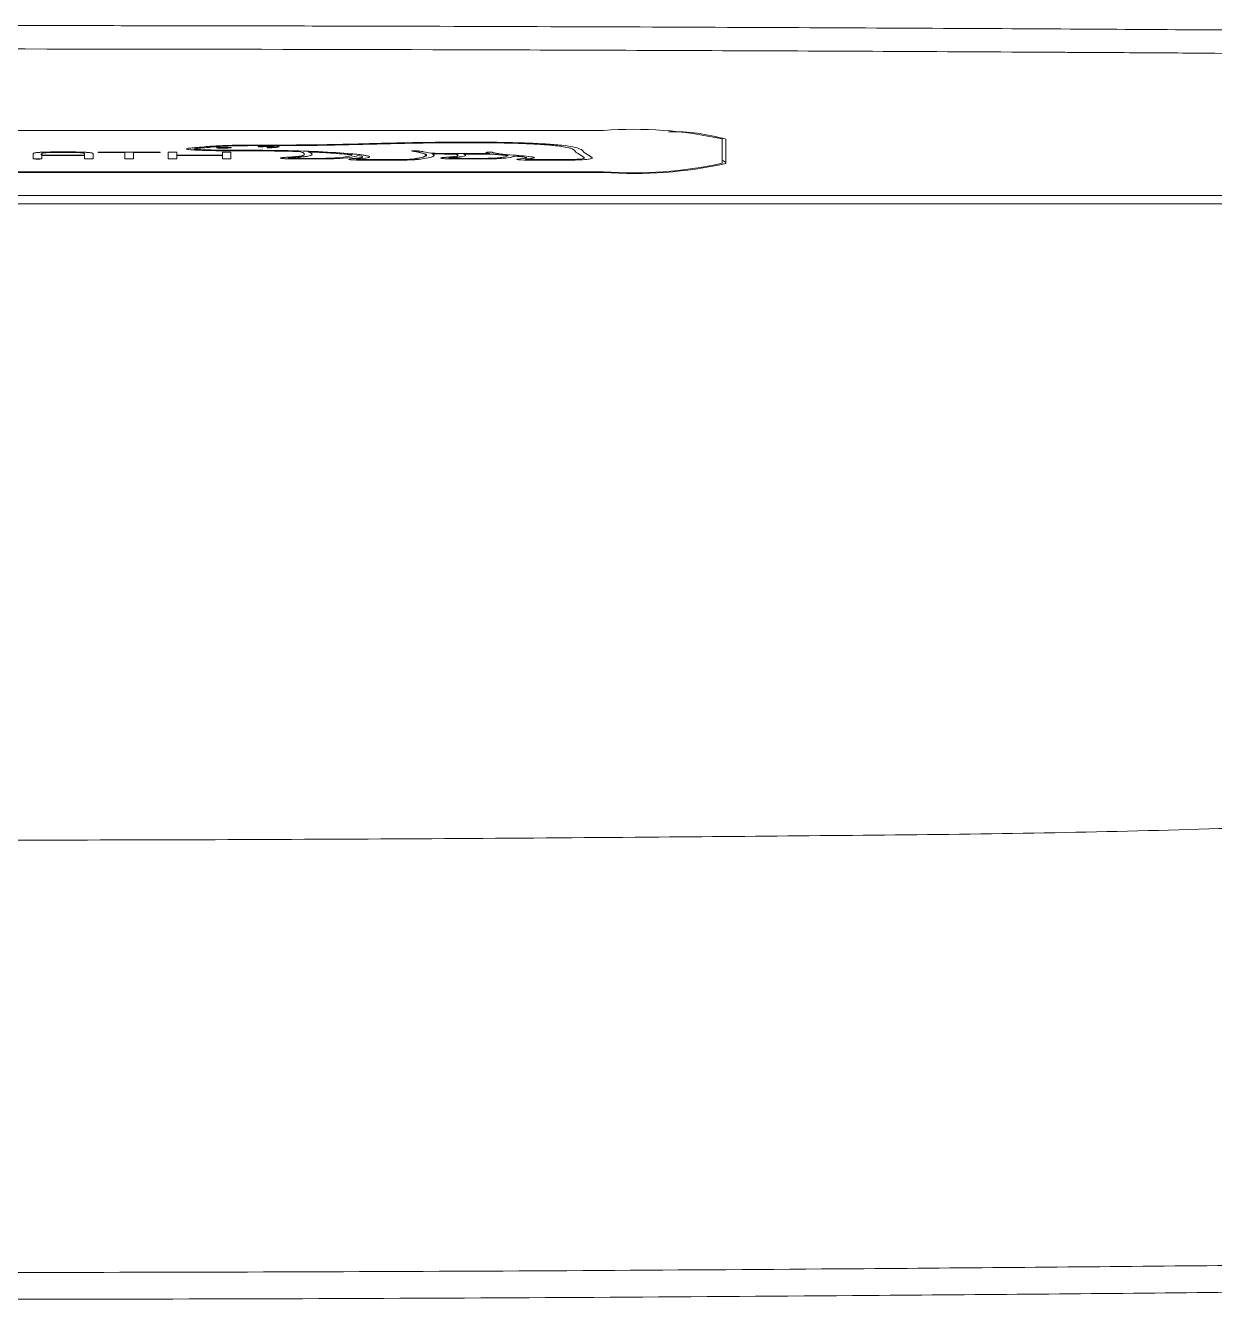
# Model space of a CAD drawing. Extents: x 2963 to 9049, y -570 to 1982.
# Drawn here: x 4509.5 to 4559.5, y 220.3 to 274 of the extents above; entities that cross this region are included whole.
import ezdxf

# ---------------------------------------------------------------- set-up
doc = ezdxf.new("R2010")
doc.units = 0
doc.header["$LTSCALE"] = 20
doc.header["$MEASUREMENT"] = 0
doc.layers.get('0').update_dxf_attribs({"linetype": 'CONTINUOUS'})

msp = doc.modelspace()

# ---------------------------------------------------------------- linework, layer by layer
at = {"color": 7, "linetype": 'Continuous', "lineweight": 15}
for p, q in [((4533.807, 269.536), (4482.582, 269.536)), ((4533.807, 269.536), (4482.582, 269.536)), ((4538.807, 268.153), (4538.807, 269.172)), ((4538.807, 268.153), (4538.807, 269.172)), ((4538.957, 268.14), (4538.957, 269.159)), ((4510.14, 268.496), (4511.941, 268.496)), ((4510.14, 268.496), (4511.941, 268.496)), ((4510.14, 268.472), (4510.14, 268.337)), ((4511.941, 268.472), (4510.14, 268.472)), ((4510.14, 268.472), (4510.14, 268.337)), ((4511.941, 268.472), (4510.14, 268.472)), ((4511.941, 268.337), (4511.941, 268.472)), ((4511.941, 268.337), (4511.941, 268.472)), ((4512.555, 268.624), (4515.09, 268.624)), ((4512.555, 268.624), (4515.09, 268.624)), ((4513.643, 268.603), (4512.555, 268.603)), ((4513.643, 268.603), (4512.555, 268.603)), ((4513.643, 268.337), (4513.643, 268.603)), ((4513.643, 268.337), (4513.643, 268.603)), ((4514.003, 268.603), (4514.003, 268.337)), ((4515.09, 268.603), (4514.003, 268.603)), ((4514.003, 268.603), (4514.003, 268.337)), ((4515.09, 268.603), (4514.003, 268.603)), ((4515.123, 268.622), (4515.123, 268.604)), ((4515.123, 268.622), (4515.123, 268.604)), ((4515.828, 268.496), (4517.747, 268.496)), ((4515.828, 268.496), (4517.747, 268.496)), ((4517.747, 268.472), (4515.828, 268.472)), ((4517.747, 268.472), (4515.828, 268.472)), ((4532.608, 268.659), (4532.546, 268.722)), ((4532.608, 268.659), (4532.546, 268.722)), ((4532.876, 268.725), (4532.941, 268.66)), ((4532.876, 268.725), (4532.941, 268.66)), ((4515.789, 268.334), (4515.507, 268.334)), ((4515.789, 268.334), (4515.507, 268.334)), ((4518.069, 268.334), (4517.786, 268.334)), ((4518.069, 268.334), (4517.786, 268.334)), ((4468.807, 267.79), (4533.807, 267.79)), ((4468.807, 267.79), (4533.807, 267.79)), ((4468.807, 267.766), (4533.807, 267.766)), ((4533.807, 267.766), (4533.807, 267.79)), ((4533.807, 267.766), (4533.807, 267.79)), ((4397.111, 266.785), (4605.503, 266.785)), ((4605.744, 266.439), (4396.871, 266.439))]:
    msp.add_line(p, q, dxfattribs=at)
at = {"color": 7, "linetype": 'Continuous', "lineweight": 15, "flags": 128}
for points in [[(4515.507, 268.334), (4515.492, 268.335), (4515.48, 268.335), (4515.47, 268.336), (4515.468, 268.337), (4515.468, 268.337), (4515.468, 268.337), (4515.468, 268.337), (4515.468, 268.337), (4515.468, 268.337), (4515.468, 268.337), (4515.468, 268.337), (4515.468, 268.337), (4515.468, 268.337), (4515.468, 268.496), (4515.468, 268.566), (4515.468, 268.597), (4515.468, 268.61), (4515.468, 268.616), (4515.468, 268.621), (4515.471, 268.622), (4515.48, 268.623), (4515.494, 268.624), (4515.501, 268.624), (4515.504, 268.624), (4515.505, 268.624), (4515.506, 268.624), (4515.506, 268.624), (4515.507, 268.624), (4515.507, 268.624), (4515.507, 268.624), (4515.507, 268.624), (4515.507, 268.624), (4515.665, 268.624), (4515.735, 268.624), (4515.789, 268.624), (4515.804, 268.624), (4515.816, 268.623), (4515.826, 268.622), (4515.828, 268.622), (4515.828, 268.621), (4515.828, 268.621), (4515.828, 268.621), (4515.828, 268.621), (4515.828, 268.621), (4515.828, 268.621), (4515.828, 268.621), (4515.828, 268.621), (4515.828, 268.621), (4515.828, 268.496)], [(4515.507, 268.334), (4515.492, 268.335), (4515.48, 268.335), (4515.47, 268.336), (4515.468, 268.337), (4515.468, 268.337), (4515.468, 268.337), (4515.468, 268.337), (4515.468, 268.337), (4515.468, 268.337), (4515.468, 268.337), (4515.468, 268.337), (4515.468, 268.337), (4515.468, 268.337), (4515.468, 268.496), (4515.468, 268.566), (4515.468, 268.597), (4515.468, 268.61), (4515.468, 268.616), (4515.468, 268.621), (4515.471, 268.622), (4515.48, 268.623), (4515.494, 268.624), (4515.501, 268.624), (4515.504, 268.624), (4515.505, 268.624), (4515.506, 268.624), (4515.506, 268.624), (4515.507, 268.624), (4515.507, 268.624), (4515.507, 268.624), (4515.507, 268.624), (4515.507, 268.624), (4515.665, 268.624), (4515.735, 268.624), (4515.789, 268.624), (4515.804, 268.624), (4515.816, 268.623), (4515.826, 268.622), (4515.828, 268.622), (4515.828, 268.621), (4515.828, 268.621), (4515.828, 268.621), (4515.828, 268.621), (4515.828, 268.621), (4515.828, 268.621), (4515.828, 268.621), (4515.828, 268.621), (4515.828, 268.621), (4515.828, 268.496)], [(4517.747, 268.496), (4517.747, 268.566), (4517.747, 268.597), (4517.747, 268.61), (4517.747, 268.616), (4517.747, 268.621), (4517.75, 268.622), (4517.758, 268.623), (4517.772, 268.624), (4517.78, 268.624), (4517.784, 268.624), (4517.785, 268.624), (4517.786, 268.624), (4517.786, 268.624), (4517.786, 268.624), (4517.786, 268.624), (4517.786, 268.624), (4517.786, 268.624), (4517.786, 268.624), (4517.944, 268.624), (4518.014, 268.624), (4518.069, 268.624), (4518.083, 268.624), (4518.095, 268.623), (4518.104, 268.622), (4518.106, 268.622), (4518.107, 268.621), (4518.107, 268.621), (4518.107, 268.621), (4518.107, 268.621), (4518.107, 268.621), (4518.107, 268.621), (4518.107, 268.621), (4518.107, 268.621), (4518.107, 268.621), (4518.107, 268.462), (4518.107, 268.392), (4518.107, 268.362), (4518.107, 268.348), (4518.107, 268.342), (4518.107, 268.337), (4518.104, 268.336), (4518.095, 268.335), (4518.083, 268.335), (4518.069, 268.334)], [(4517.747, 268.496), (4517.747, 268.566), (4517.747, 268.597), (4517.747, 268.61), (4517.747, 268.616), (4517.747, 268.621), (4517.75, 268.622), (4517.758, 268.623), (4517.772, 268.624), (4517.78, 268.624), (4517.784, 268.624), (4517.785, 268.624), (4517.786, 268.624), (4517.786, 268.624), (4517.786, 268.624), (4517.786, 268.624), (4517.786, 268.624), (4517.786, 268.624), (4517.786, 268.624), (4517.944, 268.624), (4518.014, 268.624), (4518.069, 268.624), (4518.083, 268.624), (4518.095, 268.623), (4518.104, 268.622), (4518.106, 268.622), (4518.107, 268.621), (4518.107, 268.621), (4518.107, 268.621), (4518.107, 268.621), (4518.107, 268.621), (4518.107, 268.621), (4518.107, 268.621), (4518.107, 268.621), (4518.107, 268.621), (4518.107, 268.462), (4518.107, 268.392), (4518.107, 268.362), (4518.107, 268.348), (4518.107, 268.342), (4518.107, 268.337), (4518.104, 268.336), (4518.095, 268.335), (4518.083, 268.335), (4518.069, 268.334)], [(4517.786, 268.334), (4517.771, 268.335), (4517.758, 268.335), (4517.749, 268.336), (4517.747, 268.337), (4517.747, 268.337), (4517.747, 268.337), (4517.747, 268.337), (4517.747, 268.337), (4517.747, 268.337), (4517.747, 268.337), (4517.747, 268.337), (4517.747, 268.337), (4517.747, 268.337), (4517.747, 268.472)], [(4517.786, 268.334), (4517.771, 268.335), (4517.758, 268.335), (4517.749, 268.336), (4517.747, 268.337), (4517.747, 268.337), (4517.747, 268.337), (4517.747, 268.337), (4517.747, 268.337), (4517.747, 268.337), (4517.747, 268.337), (4517.747, 268.337), (4517.747, 268.337), (4517.747, 268.337), (4517.747, 268.472)], [(4523.567, 268.342), (4523.567, 268.342), (4523.567, 268.342), (4523.567, 268.342), (4523.567, 268.342), (4523.566, 268.342), (4523.564, 268.342), (4523.558, 268.341), (4523.541, 268.34), (4523.497, 268.336), (4523.417, 268.326), (4523.401, 268.322), (4523.4, 268.319), (4523.41, 268.316), (4523.439, 268.313), (4523.481, 268.31), (4523.569, 268.308), (4523.751, 268.308), (4524.051, 268.308), (4524.59, 268.308), (4525.21, 268.308), (4525.505, 268.311), (4525.637, 268.318), (4525.687, 268.322), (4525.708, 268.324), (4525.716, 268.325), (4525.72, 268.326), (4525.722, 268.326), (4525.722, 268.326), (4525.723, 268.326), (4525.723, 268.326), (4525.723, 268.326), (4525.723, 268.326), (4526.206, 268.408), (4526.35, 268.486), (4526.266, 268.554), (4525.921, 268.635), (4525.764, 268.658)], [(4529.014, 268.555), (4528.876, 268.589), (4528.851, 268.603), (4528.858, 268.61), (4528.882, 268.614), (4528.92, 268.617), (4528.951, 268.618), (4528.987, 268.618), (4529.023, 268.618), (4529.054, 268.617), (4529.086, 268.615), (4529.109, 268.613), (4529.124, 268.609), (4529.128, 268.607), (4529.129, 268.606), (4529.129, 268.606), (4529.129, 268.606), (4529.129, 268.606), (4529.129, 268.606), (4529.129, 268.606), (4529.129, 268.606), (4529.129, 268.606), (4529.129, 268.606), (4529.516, 268.536), (4530.158, 268.482), (4530.54, 268.447), (4530.828, 268.411), (4530.892, 268.382), (4530.795, 268.355), (4530.587, 268.334), (4530.547, 268.329), (4530.521, 268.324), (4530.515, 268.32), (4530.521, 268.317), (4530.54, 268.313), (4530.57, 268.311), (4530.61, 268.309), (4530.678, 268.309), (4530.788, 268.308), (4530.984, 268.308), (4531.334, 268.308), (4531.928, 268.308), (4532.189, 268.308), (4532.304, 268.308), (4532.394, 268.308), (4532.437, 268.309), (4532.509, 268.31), (4532.687, 268.316), (4532.845, 268.328), (4532.954, 268.345), (4533.003, 268.368), (4532.987, 268.396), (4532.919, 268.44), (4532.733, 268.559)], [(4533.062, 268.562), (4533.248, 268.443), (4533.317, 268.398), (4533.332, 268.365), (4533.26, 268.336), (4533.098, 268.312), (4532.858, 268.295), (4532.672, 268.288), (4532.514, 268.285), (4532.421, 268.284), (4532.4, 268.284), (4532.395, 268.284), (4532.393, 268.284), (4532.393, 268.284), (4532.393, 268.284), (4532.393, 268.284), (4532.393, 268.284), (4532.393, 268.284), (4532.393, 268.284), (4531.339, 268.284), (4530.925, 268.284), (4530.466, 268.286), (4530.332, 268.291), (4530.227, 268.298), (4530.179, 268.305), (4530.153, 268.315), (4530.172, 268.325), (4530.4, 268.352), (4530.556, 268.375), (4530.543, 268.397), (4530.357, 268.423), (4530.074, 268.452)], [(4538.957, 268.178), (4538.858, 268.251), (4538.807, 268.267)]]:
    msp.add_lwpolyline(points, dxfattribs=at)
at = {"color": 7, "linetype": 'Continuous', "lineweight": 15}
for centre, radius, start, end in [((4535.051, 252.088), 17.493, 77.5989, 94.0761), ((4535.051, 252.088), 17.493, 77.5989, 94.0761), ((4536.744, 261.667), 7.812, 73.5397, 91.4767), ((4509.961, 269.783), 1.457, 263.9491, 277.0618), ((4535.051, 285.238), 17.493, 265.9241, 282.4008), ((4535.051, 285.238), 17.493, 265.9241, 282.4008), ((4535.088, 285.738), 18.018, 265.9243, 282.4009)]:
    msp.add_arc(centre, radius, start, end, dxfattribs=at)
for points, knots in [([(4657.018, 266.835), (4656.617, 266.906), (4654.229, 267.329), (4650.217, 267.964), (4645.734, 268.63), (4642.173, 269.123), (4639.093, 269.528), (4635.977, 269.911), (4633.145, 270.24), (4630.419, 270.539), (4627.668, 270.824), (4624.698, 271.113), (4621.617, 271.39), (4618.348, 271.662), (4614.914, 271.925), (4609.045, 272.335), (4600.966, 272.796), (4590.965, 273.216), (4581.5, 273.496), (4574.195, 273.634), (4568.808, 273.699), (4564.822, 273.732), (4560.075, 273.765), (4554.408, 273.8), (4547.819, 273.836), (4540.307, 273.872), (4531.869, 273.905), (4522.505, 273.932), (4512.215, 273.951), (4505.046, 273.953), (4501.307, 273.955)], [0, 0, 0, 0, 0.007942, 0.047278, 0.078077, 0.09541, 0.117873, 0.138922, 0.157097, 0.174981, 0.193535, 0.211422, 0.233444, 0.254725, 0.276456, 0.30182, 0.371991, 0.43612, 0.496896, 0.553414, 0.574736, 0.598799, 0.628672, 0.664319, 0.705767, 0.753009, 0.806051, 0.864895, 0.929545, 1, 1, 1, 1]), ([(4605.503, 266.785), (4605.429, 266.888), (4605.352, 266.992), (4605.24, 267.139), (4605.206, 267.182), (4605.137, 267.27), (4605.103, 267.314), (4604.997, 267.445), (4604.925, 267.533), (4604.705, 267.795), (4604.551, 267.971), (4604.07, 268.496), (4603.723, 268.846), (4603.256, 269.283), (4603.16, 269.371), (4603.016, 269.502), (4602.959, 269.546), (4602.821, 269.633), (4602.741, 269.676), (4602.289, 269.893), (4601.755, 270.065), (4600.351, 270.401), (4599.482, 270.565), (4597.942, 270.803), (4597.389, 270.881), (4596.502, 270.996), (4596.197, 271.034), (4595.569, 271.109), (4595.245, 271.146), (4593.582, 271.329), (4592.105, 271.468), (4588.892, 271.73), (4587.154, 271.852), (4583.456, 272.077), (4581.495, 272.18), (4577.388, 272.364), (4575.244, 272.445), (4570.816, 272.584), (4568.533, 272.642), (4563.876, 272.733), (4561.502, 272.767), (4558.508, 272.793), (4557.908, 272.797), (4556.707, 272.804), (4556.106, 272.808), (4554.905, 272.815), (4554.303, 272.818), (4553.402, 272.823), (4553.101, 272.825), (4552.5, 272.828), (4552.2, 272.83), (4549.493, 272.845), (4547.089, 272.857), (4539.868, 272.89), (4535.053, 272.909), (4520.598, 272.953), (4510.952, 272.968), (4501.307, 272.968)], [0.7121402, 0.7121402, 0.7121402, 0.7121402, 0.719641, 0.719641, 0.7228269, 0.7228269, 0.7260128, 0.7260128, 0.7323846, 0.7323846, 0.7451281, 0.7451281, 0.7706153, 0.7706153, 0.7769871, 0.7769871, 0.780173, 0.780173, 0.7833589, 0.7833589, 0.7961025, 0.7961025, 0.8088461, 0.8088461, 0.8152179, 0.8152179, 0.8184038, 0.8184038, 0.8215897, 0.8215897, 0.8343333, 0.8343333, 0.8470769, 0.8470769, 0.8598205, 0.8598205, 0.8725641, 0.8725641, 0.8853077, 0.8853077, 0.8980513, 0.8980513, 0.9012372, 0.9012372, 0.9044231, 0.9044231, 0.907609, 0.907609, 0.9092019, 0.9092019, 0.9107949, 0.9107949, 0.9235384, 0.9235384, 0.9490256, 0.9490256, 1, 1, 1, 1]), ([(4516.894, 268.833), (4517.002, 268.845), (4517.222, 268.87), (4517.691, 268.893), (4518.167, 268.907), (4518.642, 268.914), (4519.109, 268.916), (4519.73, 268.917), (4520.665, 268.916), (4522.076, 268.931), (4523.452, 268.966), (4524.712, 268.998), (4525.817, 269.022), (4527.269, 269.042), (4528.753, 269.044), (4530.117, 269.019), (4531.062, 268.983), (4531.717, 268.939), (4532.251, 268.885), (4532.678, 268.816), (4532.808, 268.756), (4532.876, 268.725)], [0, 0, 0, 0, 0.031713, 0.063849, 0.086985, 0.112266, 0.140208, 0.160701, 0.210342, 0.287821, 0.384064, 0.44004, 0.498202, 0.565996, 0.673198, 0.729153, 0.786354, 0.839348, 0.868778, 0.930854, 1, 1, 1, 1]), ([(4516.894, 268.833), (4517.002, 268.845), (4517.222, 268.87), (4517.691, 268.893), (4518.167, 268.907), (4518.642, 268.914), (4519.109, 268.916), (4519.73, 268.917), (4520.665, 268.916), (4522.076, 268.931), (4523.452, 268.966), (4524.712, 268.998), (4525.817, 269.022), (4527.269, 269.042), (4528.753, 269.044), (4530.117, 269.019), (4531.062, 268.983), (4531.717, 268.939), (4532.251, 268.885), (4532.678, 268.816), (4532.808, 268.756), (4532.876, 268.725)], [0, 0, 0, 0, 0.031713, 0.063849, 0.086985, 0.112266, 0.140208, 0.160701, 0.210342, 0.287821, 0.384064, 0.44004, 0.498202, 0.565996, 0.673198, 0.729153, 0.786354, 0.839348, 0.868778, 0.930854, 1, 1, 1, 1]), ([(4532.546, 268.722), (4532.419, 268.805), (4532.055, 268.872), (4531.461, 268.921), (4530.177, 269.026), (4528.136, 269.026), (4526.65, 269.009), (4525.719, 268.997), (4524.809, 268.975), (4523.928, 268.953), (4523.175, 268.934), (4522.395, 268.915), (4521.601, 268.902), (4521.029, 268.893), (4520.336, 268.893), (4519.725, 268.893), (4519.539, 268.893), (4519.353, 268.893), (4519.167, 268.892), (4518.176, 268.891), (4517.511, 268.867), (4517.188, 268.822), (4517.18, 268.821), (4517.172, 268.82), (4517.164, 268.819)], [0, 0, 0, 0, 0.1390248, 0.1390248, 0.1390248, 0.2780496, 0.2780496, 0.2780496, 0.4170744, 0.4170744, 0.4170744, 0.5560992, 0.5560992, 0.5560992, 0.695124, 0.695124, 0.695124, 0.8472279, 0.8472279, 0.8472279, 0.9862527, 0.9862527, 0.9862527, 0.9999967, 0.9999967, 0.9999967, 0.9999967]), ([(4532.546, 268.722), (4532.482, 268.752), (4532.361, 268.808), (4531.968, 268.872), (4531.476, 268.922), (4530.87, 268.963), (4529.993, 268.997), (4528.541, 269.023), (4526.878, 269.016), (4525.167, 268.984), (4523.833, 268.95), (4522.55, 268.919), (4521.34, 268.896), (4520.374, 268.893), (4519.772, 268.893), (4519.475, 268.893), (4519.331, 268.893), (4519.239, 268.892), (4519.199, 268.892), (4519.181, 268.892), (4519.173, 268.892), (4519.17, 268.892), (4519.168, 268.892), (4519.168, 268.892), (4518.919, 268.892), (4518.456, 268.888), (4517.894, 268.874), (4517.513, 268.854), (4517.295, 268.836), (4517.2, 268.823), (4517.164, 268.819)], [0, 0, 0, 0, 0.067679, 0.128077, 0.156571, 0.207302, 0.262913, 0.317602, 0.452125, 0.531264, 0.60887, 0.684651, 0.754398, 0.814077, 0.843169, 0.853676, 0.862923, 0.866991, 0.868781, 0.869569, 0.869915, 0.870068, 0.870135, 0.870164, 0.870188, 0.911274, 0.946094, 0.967152, 0.987655, 1, 1, 1, 1]), ([(4509.78, 268.337), (4509.778, 268.387), (4509.775, 268.448), (4509.784, 268.526), (4509.762, 268.563), (4509.864, 268.592), (4510.012, 268.608), (4510.277, 268.622), (4510.636, 268.627), (4511.04, 268.627), (4511.443, 268.627), (4511.802, 268.622), (4512.067, 268.608), (4512.215, 268.592), (4512.319, 268.563), (4512.297, 268.526), (4512.304, 268.47), (4512.301, 268.418), (4512.301, 268.373), (4512.301, 268.353), (4512.301, 268.344), (4512.301, 268.34), (4512.301, 268.339), (4512.302, 268.338), (4512.3, 268.337), (4512.297, 268.336), (4512.293, 268.335), (4512.29, 268.335)], [0, 0, 0, 0, 0.20887, 0.261087, 0.331134, 0.361966, 0.387819, 0.413062, 0.458708, 0.498323, 0.537779, 0.583361, 0.608673, 0.634592, 0.665455, 0.735481, 0.787698, 0.904665, 0.956131, 0.978778, 0.98874, 0.993125, 0.995053, 0.996568, 0.997291, 0.998294, 1, 1, 1, 1]), ([(4509.78, 268.337), (4509.78, 268.408), (4509.78, 268.478), (4509.78, 268.548), (4509.78, 268.579), (4509.875, 268.598), (4510.23, 268.621), (4510.508, 268.627), (4510.899, 268.627), (4510.993, 268.627), (4511.087, 268.627), (4511.181, 268.627), (4511.57, 268.627), (4511.848, 268.621), (4512.205, 268.598), (4512.301, 268.579), (4512.301, 268.548), (4512.301, 268.478), (4512.301, 268.408), (4512.301, 268.337), (4512.301, 268.337), (4512.297, 268.336), (4512.29, 268.335)], [0, 0, 0, 0, 0.3360694, 0.3360694, 0.3360694, 0.3951222, 0.3951222, 0.454175, 0.454175, 0.454175, 0.4867722, 0.4867722, 0.4867722, 0.545825, 0.545825, 0.6048778, 0.6048778, 0.6048778, 0.9409472, 0.9409472, 0.9409472, 0.9999855, 0.9999855, 0.9999855, 0.9999855]), ([(4511.941, 268.496), (4511.94, 268.507), (4511.936, 268.532), (4511.957, 268.563), (4511.86, 268.584), (4511.748, 268.594), (4511.479, 268.605), (4511.04, 268.603), (4510.601, 268.605), (4510.333, 268.594), (4510.221, 268.584), (4510.081, 268.552), (4510.113, 268.521), (4510.14, 268.496)], [0, 0, 0, 0, 0.109934, 0.246434, 0.289894, 0.329355, 0.368592, 0.500142, 0.631562, 0.670763, 0.710197, 0.75365, 1, 1, 1, 1]), ([(4511.941, 268.496), (4511.941, 268.513), (4511.941, 268.53), (4511.941, 268.547), (4511.941, 268.569), (4511.897, 268.583), (4511.63, 268.602), (4511.438, 268.604), (4511.181, 268.604), (4511.087, 268.604), (4510.993, 268.604), (4510.899, 268.604), (4510.643, 268.604), (4510.451, 268.602), (4510.185, 268.583), (4510.141, 268.569), (4510.14, 268.547), (4510.14, 268.53), (4510.14, 268.513), (4510.14, 268.496)], [0.0000031, 0.0000031, 0.0000031, 0.0000031, 0.1893257, 0.1893257, 0.1893257, 0.3258258, 0.3258258, 0.4623259, 0.4623259, 0.4623259, 0.537674, 0.537674, 0.537674, 0.6741742, 0.6741742, 0.8106743, 0.8106743, 0.8106743, 0.9999969, 0.9999969, 0.9999969, 0.9999969]), ([(4512.516, 268.604), (4512.516, 268.608), (4512.516, 268.612), (4512.516, 268.618), (4512.517, 268.62), (4512.515, 268.622), (4512.517, 268.622), (4512.52, 268.623), (4512.526, 268.623), (4512.533, 268.624), (4512.543, 268.624), (4512.551, 268.624), (4512.555, 268.624)], [0, 0, 0, 0, 0.460722, 0.663419, 0.75263, 0.822723, 0.841458, 0.864823, 0.89211, 0.923304, 0.958784, 1, 1, 1, 1]), ([(4512.516, 268.604), (4512.516, 268.61), (4512.516, 268.616), (4512.516, 268.622), (4512.516, 268.623), (4512.528, 268.624), (4512.555, 268.624)], [0, 0, 0, 0, 0.322952, 0.322952, 0.322952, 1, 1, 1, 1]), ([(4512.519, 268.604), (4512.519, 268.604), (4512.519, 268.604), (4512.518, 268.604), (4512.518, 268.604), (4512.518, 268.604), (4512.517, 268.604), (4512.517, 268.604), (4512.517, 268.604), (4512.517, 268.604), (4512.517, 268.604), (4512.517, 268.604), (4512.516, 268.604), (4512.516, 268.604)], [0, 0, 0, 0, 0.086303, 0.14194, 0.178037, 0.214487, 0.22747, 0.239978, 0.251162, 0.264984, 0.300628, 0.408856, 1, 1, 1, 1]), ([(4512.555, 268.603), (4512.55, 268.603), (4512.541, 268.603), (4512.53, 268.603), (4512.523, 268.603), (4512.52, 268.604), (4512.519, 268.604)], [0, 0, 0, 0, 0.39732, 0.7097, 0.905333, 1, 1, 1, 1]), ([(4515.09, 268.624), (4515.097, 268.624), (4515.106, 268.624), (4515.115, 268.624), (4515.12, 268.623), (4515.122, 268.623), (4515.123, 268.622), (4515.123, 268.622)], [0, 0, 0, 0, 0.420815, 0.518599, 0.598991, 0.757849, 1, 1, 1, 1]), ([(4515.123, 268.604), (4515.123, 268.604), (4515.123, 268.604), (4515.122, 268.604), (4515.12, 268.603), (4515.115, 268.603), (4515.105, 268.603), (4515.097, 268.603), (4515.09, 268.603)], [0, 0, 0, 0, 0.144697, 0.200039, 0.262449, 0.368949, 0.5416, 1, 1, 1, 1]), ([(4515.828, 268.472), (4515.828, 268.447), (4515.829, 268.411), (4515.827, 268.37), (4515.829, 268.352), (4515.827, 268.343), (4515.831, 268.339), (4515.826, 268.336), (4515.817, 268.335), (4515.804, 268.335), (4515.794, 268.334), (4515.789, 268.334)], [0, 0, 0, 0, 0.542079, 0.780581, 0.885531, 0.931706, 0.967979, 0.976157, 0.984255, 0.992242, 1, 1, 1, 1]), ([(4515.828, 268.472), (4515.828, 268.447), (4515.829, 268.411), (4515.827, 268.37), (4515.829, 268.352), (4515.827, 268.343), (4515.831, 268.339), (4515.826, 268.336), (4515.817, 268.335), (4515.804, 268.335), (4515.794, 268.334), (4515.789, 268.334)], [0, 0, 0, 0, 0.542079, 0.780581, 0.885531, 0.931706, 0.967979, 0.976157, 0.984255, 0.992242, 1, 1, 1, 1]), ([(4520.999, 268.644), (4520.729, 268.653), (4520.443, 268.66), (4520.141, 268.664), (4519.672, 268.67), (4518.875, 268.673), (4518.234, 268.676), (4518.035, 268.677), (4517.836, 268.678), (4517.638, 268.679), (4517.233, 268.681), (4516.556, 268.698), (4516.319, 268.731), (4516.195, 268.748), (4516.206, 268.767), (4516.353, 268.785), (4516.431, 268.794), (4516.533, 268.802), (4516.725, 268.816), (4516.813, 268.823), (4516.882, 268.831), (4516.888, 268.832), (4516.894, 268.833)], [0, 0, 0, 0, 0.138054, 0.138054, 0.138054, 0.276108, 0.276108, 0.276108, 0.437954, 0.437954, 0.437954, 0.576009, 0.576009, 0.576009, 0.714063, 0.714063, 0.714063, 0.852117, 0.852117, 0.990171, 0.990171, 1, 1, 1, 1]), ([(4520.999, 268.644), (4520.81, 268.65), (4520.341, 268.663), (4519.393, 268.671), (4518.539, 268.675), (4517.885, 268.678), (4517.408, 268.679), (4516.962, 268.69), (4516.588, 268.707), (4516.406, 268.72), (4516.288, 268.734), (4516.232, 268.748), (4516.231, 268.764), (4516.301, 268.779), (4516.448, 268.796), (4516.68, 268.811), (4516.824, 268.826), (4516.894, 268.833)], [0, 0, 0, 0, 0.0922829, 0.229592, 0.4300892, 0.4826, 0.5280575, 0.6473262, 0.6896227, 0.730289, 0.761522, 0.7906789, 0.8194057, 0.86011, 0.8882573, 0.9462464, 1, 1, 1, 1]), ([(4517.164, 268.819), (4517.06, 268.809), (4516.867, 268.791), (4516.605, 268.772), (4516.559, 268.756), (4516.573, 268.748), (4516.641, 268.737), (4516.833, 268.723), (4517.192, 268.709), (4517.486, 268.705), (4517.66, 268.702)], [0, 0, 0, 0, 0.20392, 0.379699, 0.428926, 0.475881, 0.508636, 0.639271, 0.786203, 1, 1, 1, 1]), ([(4517.164, 268.819), (4517.06, 268.809), (4516.867, 268.791), (4516.605, 268.772), (4516.559, 268.756), (4516.573, 268.748), (4516.641, 268.737), (4516.833, 268.723), (4517.192, 268.709), (4517.486, 268.705), (4517.66, 268.702)], [0, 0, 0, 0, 0.20392, 0.379699, 0.428926, 0.475881, 0.508636, 0.639271, 0.786203, 1, 1, 1, 1]), ([(4517.495, 268.803), (4517.495, 268.803), (4517.494, 268.803), (4517.494, 268.804), (4517.495, 268.805), (4517.501, 268.806), (4517.509, 268.807), (4517.523, 268.808), (4517.535, 268.808), (4517.541, 268.808)], [0, 0, 0, 0, 0.04413, 0.1256, 0.334216, 0.473974, 0.625825, 0.796202, 1, 1, 1, 1]), ([(4517.791, 268.784), (4517.788, 268.784), (4517.781, 268.783), (4517.761, 268.783), (4517.732, 268.783), (4517.697, 268.783), (4517.665, 268.784), (4517.629, 268.785), (4517.586, 268.789), (4517.537, 268.794), (4517.506, 268.8), (4517.497, 268.802), (4517.495, 268.803), (4517.495, 268.803), (4517.495, 268.803)], [0, 0, 0, 0, 0.017805, 0.051589, 0.140616, 0.209049, 0.282551, 0.361488, 0.486811, 0.756898, 0.921891, 0.995116, 0.999667, 1, 1, 1, 1]), ([(4517.791, 268.784), (4517.79, 268.784), (4517.683, 268.781), (4517.622, 268.786), (4517.498, 268.797), (4517.495, 268.803), (4517.495, 268.803)], [0, 0, 0, 0, 0.49917, 0.49917, 0.49917, 1, 1, 1, 1]), ([(4517.541, 268.808), (4517.542, 268.808), (4517.543, 268.808), (4517.557, 268.809), (4517.611, 268.81), (4517.724, 268.812), (4517.902, 268.812), (4518.032, 268.81), (4518.104, 268.808)], [0, 0, 0, 0, 0.001576, 0.005842, 0.082684, 0.297309, 0.60832, 1, 1, 1, 1]), ([(4517.66, 268.702), (4517.749, 268.702), (4517.925, 268.701), (4518.396, 268.699), (4519.111, 268.696), (4520.358, 268.691), (4521.856, 268.646), (4522.972, 268.571), (4523.664, 268.503), (4523.937, 268.449), (4523.987, 268.39), (4523.707, 268.358), (4523.567, 268.342)], [0, 0, 0, 0, 0.028697, 0.057394, 0.152902, 0.261599, 0.461431, 0.661536, 0.748987, 0.8359, 0.918194, 1, 1, 1, 1]), ([(4517.66, 268.702), (4517.858, 268.702), (4518.055, 268.701), (4518.253, 268.7), (4518.902, 268.697), (4519.711, 268.694), (4520.198, 268.688), (4521.545, 268.67), (4522.596, 268.6), (4523.907, 268.486), (4524.259, 268.398), (4523.567, 268.342)], [0, 0, 0, 0, 0.27971, 0.27971, 0.27971, 0.519806, 0.519806, 0.519806, 0.759903, 0.759903, 1, 1, 1, 1]), ([(4518.104, 268.808), (4518.104, 268.808), (4518.106, 268.808), (4518.11, 268.808), (4518.114, 268.807), (4518.117, 268.807), (4518.118, 268.806), (4518.114, 268.805), (4518.098, 268.802), (4518.052, 268.798), (4517.979, 268.792), (4517.891, 268.787), (4517.825, 268.784), (4517.796, 268.784), (4517.791, 268.784), (4517.791, 268.784), (4517.791, 268.784)], [0, 0, 0, 0, 0.004723, 0.013358, 0.027045, 0.044843, 0.068074, 0.09941, 0.142275, 0.295532, 0.5394, 0.811672, 0.968085, 0.997949, 0.999886, 1, 1, 1, 1]), ([(4518.104, 268.808), (4518.104, 268.808), (4518.142, 268.807), (4518.09, 268.802), (4517.94, 268.787), (4517.791, 268.784), (4517.791, 268.784)], [0, 0, 0, 0, 0.498609, 0.498609, 0.498609, 1, 1, 1, 1]), ([(4519.773, 268.803), (4519.813, 268.805), (4519.901, 268.809), (4520.006, 268.818), (4520.094, 268.829), (4520.139, 268.84), (4520.137, 268.85), (4520.098, 268.858), (4520.03, 268.864), (4519.945, 268.869), (4519.864, 268.872), (4519.735, 268.874), (4519.589, 268.871), (4519.452, 268.866), (4519.354, 268.86), (4519.289, 268.856), (4519.258, 268.852), (4519.251, 268.85), (4519.256, 268.847), (4519.273, 268.845), (4519.282, 268.844)], [0, 0, 0, 0, 0.070187, 0.154046, 0.242829, 0.328867, 0.383425, 0.434869, 0.512766, 0.540194, 0.59632, 0.647426, 0.730831, 0.813484, 0.879429, 0.920937, 0.941404, 0.96146, 0.980858, 1, 1, 1, 1]), ([(4519.773, 268.803), (4519.813, 268.805), (4519.901, 268.809), (4520.006, 268.818), (4520.094, 268.829), (4520.139, 268.84), (4520.137, 268.85), (4520.098, 268.858), (4520.03, 268.864), (4519.945, 268.869), (4519.864, 268.872), (4519.735, 268.874), (4519.589, 268.871), (4519.452, 268.866), (4519.354, 268.86), (4519.289, 268.856), (4519.258, 268.852), (4519.251, 268.85), (4519.256, 268.847), (4519.273, 268.845), (4519.282, 268.844)], [0, 0, 0, 0, 0.070187, 0.154046, 0.242829, 0.328867, 0.383425, 0.434869, 0.512766, 0.540194, 0.59632, 0.647426, 0.730831, 0.813484, 0.879429, 0.920937, 0.941404, 0.96146, 0.980858, 1, 1, 1, 1]), ([(4519.282, 268.844), (4519.294, 268.844), (4519.319, 268.843), (4519.362, 268.843), (4519.399, 268.844), (4519.417, 268.845), (4519.426, 268.846)], [0, 0, 0, 0, 0.2692431, 0.5456656, 0.7709683, 1, 1, 1, 1]), ([(4519.426, 268.846), (4519.444, 268.847), (4519.651, 268.865), (4519.829, 268.856), (4519.893, 268.852), (4519.92, 268.848), (4519.911, 268.841), (4519.895, 268.831), (4519.776, 268.82), (4519.695, 268.816)], [0, 0, 0, 0, 0.333333, 0.333333, 0.333333, 0.666667, 0.666667, 0.666667, 1, 1, 1, 1]), ([(4519.426, 268.846), (4519.44, 268.847), (4519.473, 268.849), (4519.532, 268.853), (4519.607, 268.856), (4519.68, 268.858), (4519.745, 268.858), (4519.794, 268.857), (4519.84, 268.855), (4519.877, 268.853), (4519.901, 268.849), (4519.913, 268.846), (4519.914, 268.842), (4519.896, 268.835), (4519.846, 268.828), (4519.778, 268.821), (4519.72, 268.818), (4519.695, 268.816)], [0, 0, 0, 0, 0.054091, 0.131926, 0.21189, 0.29246, 0.338152, 0.385934, 0.427475, 0.483499, 0.523891, 0.565577, 0.610808, 0.683673, 0.79881, 0.910189, 1, 1, 1, 1]), ([(4519.695, 268.816), (4519.647, 268.814), (4519.617, 268.81), (4519.659, 268.802), (4519.723, 268.801), (4519.773, 268.803)], [0, 0, 0, 0, 0.5, 0.5, 1, 1, 1, 1]), ([(4519.695, 268.816), (4519.683, 268.815), (4519.661, 268.814), (4519.639, 268.812), (4519.628, 268.809), (4519.635, 268.806), (4519.659, 268.804), (4519.695, 268.802), (4519.735, 268.802), (4519.76, 268.803), (4519.773, 268.803)], [0, 0, 0, 0, 0.131807, 0.261874, 0.387014, 0.510114, 0.630332, 0.749133, 0.872351, 1, 1, 1, 1]), ([(4523.458, 268.478), (4523.354, 268.419), (4522.93, 268.335), (4521.938, 268.335), (4521.533, 268.335), (4521.129, 268.335), (4520.544, 268.335), (4520.403, 268.338), (4520.229, 268.352), (4520.188, 268.361), (4520.199, 268.372), (4520.219, 268.39), (4520.491, 268.406), (4520.495, 268.406)], [0, 0, 0, 0, 0.156715, 0.156715, 0.156715, 0.529854, 0.529854, 0.68657, 0.68657, 0.843285, 0.843285, 0.843285, 1, 1, 1, 1]), ([(4523.458, 268.478), (4523.363, 268.445), (4523.223, 268.397), (4522.714, 268.354), (4522.389, 268.341), (4522.171, 268.336), (4521.672, 268.333), (4521.162, 268.336), (4520.657, 268.334), (4520.429, 268.338), (4520.267, 268.348), (4520.206, 268.359), (4520.193, 268.369), (4520.208, 268.378), (4520.287, 268.391), (4520.39, 268.399), (4520.468, 268.405), (4520.489, 268.406), (4520.493, 268.406), (4520.494, 268.406), (4520.495, 268.406), (4520.495, 268.406)], [0, 0, 0, 0, 0.255348, 0.380292, 0.421303, 0.463344, 0.50799, 0.702179, 0.750957, 0.793243, 0.829971, 0.866085, 0.882983, 0.907417, 0.939423, 0.984939, 0.996663, 0.999261, 0.999826, 0.999954, 1, 1, 1, 1]), ([(4520.495, 268.406), (4520.58, 268.411), (4520.77, 268.422), (4521.024, 268.447), (4521.196, 268.485), (4521.223, 268.544), (4521.146, 268.597), (4521.039, 268.633), (4521.009, 268.642), (4521, 268.644), (4520.999, 268.644)], [0, 0, 0, 0, 0.094177, 0.208216, 0.35578, 0.561674, 0.892393, 0.975342, 0.994091, 1, 1, 1, 1]), ([(4520.495, 268.406), (4520.774, 268.422), (4521.155, 268.445), (4521.199, 268.509), (4521.248, 268.579), (4521.008, 268.642), (4520.999, 268.644)], [0, 0, 0, 0, 0.5, 0.5, 0.5, 1, 1, 1, 1]), ([(4520.691, 268.389), (4520.689, 268.389), (4520.684, 268.388), (4520.67, 268.387), (4520.639, 268.385), (4520.59, 268.382), (4520.536, 268.376), (4520.524, 268.37), (4520.55, 268.365), (4520.59, 268.361), (4520.642, 268.359), (4520.752, 268.356), (4520.906, 268.358), (4521.195, 268.357), (4521.482, 268.357), (4521.737, 268.357), (4521.849, 268.357), (4521.899, 268.357), (4521.921, 268.357), (4521.93, 268.357), (4521.934, 268.357), (4521.936, 268.357), (4521.937, 268.357), (4521.937, 268.357), (4522.051, 268.357), (4522.277, 268.361), (4522.658, 268.38), (4522.957, 268.418), (4523.147, 268.462), (4523.209, 268.492), (4523.236, 268.504)], [0, 0, 0, 0, 0.001729, 0.004463, 0.011777, 0.029849, 0.052758, 0.073998, 0.08862, 0.10268, 0.1165, 0.130002, 0.178956, 0.220775, 0.327224, 0.374061, 0.39467, 0.403738, 0.407727, 0.409483, 0.410255, 0.410595, 0.410744, 0.41081, 0.410862, 0.487945, 0.562316, 0.721345, 0.881546, 1, 1, 1, 1]), ([(4520.691, 268.389), (4520.684, 268.388), (4520.529, 268.38), (4520.529, 268.363), (4520.63, 268.357), (4520.724, 268.357), (4521.129, 268.357), (4521.533, 268.357), (4521.938, 268.357), (4522.91, 268.357), (4523.178, 268.47), (4523.236, 268.504)], [0, 0, 0, 0, 0.185839, 0.185839, 0.371678, 0.371678, 0.371678, 0.814161, 0.814161, 0.814161, 1, 1, 1, 1]), ([(4521.366, 268.63), (4521.413, 268.61), (4521.527, 268.562), (4521.55, 268.495), (4521.331, 268.439), (4521.024, 268.408), (4520.793, 268.395), (4520.691, 268.389)], [0, 0, 0, 0, 0.2316185, 0.5677269, 0.751259, 0.8901045, 1, 1, 1, 1]), ([(4521.366, 268.63), (4521.439, 268.605), (4521.546, 268.558), (4521.511, 268.507), (4521.46, 268.433), (4520.997, 268.406), (4520.691, 268.389)], [0, 0, 0, 0, 0.5, 0.5, 0.5, 1, 1, 1, 1]), ([(4523.236, 268.504), (4522.938, 268.531), (4522.439, 268.575), (4521.759, 268.612), (4521.433, 268.627), (4521.371, 268.63), (4521.367, 268.63), (4521.366, 268.63)], [0, 0, 0, 0, 0.545742, 0.915983, 0.994253, 0.999601, 1, 1, 1, 1]), ([(4526.591, 268.546), (4526.746, 268.482), (4526.707, 268.398), (4526.007, 268.314), (4525.85, 268.295), (4525.602, 268.284), (4525.294, 268.284), (4524.72, 268.284), (4524.145, 268.284), (4523.571, 268.284), (4523.368, 268.284), (4523.115, 268.293), (4523.048, 268.336), (4523.37, 268.358), (4523.371, 268.358)], [0, 0, 0, 0, 0.135496, 0.135496, 0.135496, 0.270993, 0.270993, 0.270993, 0.729242, 0.729242, 0.729242, 0.864738, 0.864738, 1, 1, 1, 1]), ([(4526.591, 268.546), (4526.63, 268.522), (4526.713, 268.47), (4526.544, 268.397), (4526.226, 268.342), (4525.994, 268.31), (4525.748, 268.292), (4525.346, 268.281), (4524.8, 268.285), (4524.212, 268.284), (4523.793, 268.285), (4523.512, 268.284), (4523.347, 268.287), (4523.21, 268.294), (4523.122, 268.303), (4523.078, 268.313), (4523.077, 268.324), (4523.144, 268.338), (4523.249, 268.349), (4523.341, 268.356), (4523.366, 268.358), (4523.371, 268.358)], [0, 0, 0, 0, 0.138415, 0.295682, 0.413287, 0.474479, 0.501262, 0.553913, 0.643499, 0.724856, 0.79645, 0.816381, 0.840357, 0.865462, 0.882658, 0.901659, 0.92258, 0.943661, 0.985712, 0.996894, 1, 1, 1, 1]), ([(4523.371, 268.358), (4523.458, 268.367), (4523.636, 268.386), (4523.703, 268.43), (4523.553, 268.46), (4523.458, 268.478)], [0, 0, 0, 0, 0.2634773, 0.5355745, 1, 1, 1, 1]), ([(4523.567, 268.342), (4523.567, 268.342), (4523.399, 268.329), (4523.399, 268.312), (4523.505, 268.308), (4523.576, 268.308), (4524.149, 268.308), (4524.722, 268.308), (4525.487, 268.308), (4525.623, 268.314), (4525.723, 268.326), (4527.102, 268.493), (4525.778, 268.656), (4525.764, 268.658)], [0, 0, 0, 0, 0.135664, 0.135664, 0.271331, 0.271331, 0.271331, 0.728665, 0.728665, 0.864333, 0.864333, 0.864333, 1, 1, 1, 1]), ([(4525.764, 268.658), (4525.717, 268.664), (4525.731, 268.671), (4525.861, 268.676), (4525.944, 268.674), (4525.992, 268.669)], [0, 0, 0, 0, 0.5, 0.5, 0.9999797, 0.9999797, 0.9999797, 0.9999797]), ([(4525.764, 268.658), (4525.754, 268.66), (4525.736, 268.662), (4525.734, 268.667), (4525.753, 268.671), (4525.793, 268.674), (4525.847, 268.675), (4525.903, 268.674), (4525.955, 268.672), (4525.979, 268.67), (4525.992, 268.669)], [0, 0, 0, 0, 0.139592, 0.268226, 0.388335, 0.506241, 0.622869, 0.738304, 0.861827, 1, 1, 1, 1]), ([(4525.992, 268.669), (4525.995, 268.668), (4526.006, 268.667), (4526.035, 268.663), (4526.113, 268.653), (4526.311, 268.623), (4526.429, 268.593), (4526.516, 268.572)], [0, 0, 0, 0, 0.014686, 0.042051, 0.122953, 0.357381, 1, 1, 1, 1]), ([(4525.992, 268.669), (4525.995, 268.668), (4526.006, 268.667), (4526.035, 268.663), (4526.113, 268.653), (4526.311, 268.623), (4526.429, 268.593), (4526.516, 268.572)], [0, 0, 0, 0, 0.014686, 0.042051, 0.122953, 0.357381, 1, 1, 1, 1]), ([(4526.516, 268.572), (4526.65, 268.57), (4527.014, 268.565), (4527.845, 268.556), (4528.546, 268.556), (4529.014, 268.555)], [0, 0, 0, 0, 0.1637787, 0.4422556, 1, 1, 1, 1]), ([(4526.516, 268.572), (4526.65, 268.57), (4527.014, 268.565), (4527.845, 268.556), (4528.546, 268.556), (4529.014, 268.555)], [0, 0, 0, 0, 0.1637787, 0.4422556, 1, 1, 1, 1]), ([(4527.59, 268.536), (4527.376, 268.537), (4527.041, 268.54), (4526.71, 268.545), (4526.591, 268.546)], [0, 0, 0, 0, 0.640658, 1, 1, 1, 1]), ([(4527.59, 268.536), (4527.376, 268.537), (4527.041, 268.54), (4526.71, 268.545), (4526.591, 268.546)], [0, 0, 0, 0, 0.640658, 1, 1, 1, 1]), ([(4530.074, 268.452), (4529.988, 268.412), (4529.723, 268.335), (4528.869, 268.335), (4528.421, 268.335), (4527.973, 268.335), (4527.526, 268.335), (4527.32, 268.335), (4527.168, 268.339), (4527.071, 268.346), (4526.902, 268.359), (4526.952, 268.373), (4526.952, 268.373)], [0.0000011, 0.0000011, 0.0000011, 0.0000011, 0.1775105, 0.1775105, 0.1775105, 0.6454283, 0.6454283, 0.6454283, 0.8229388, 0.8229388, 0.8229388, 0.9995292, 0.9995292, 0.9995292, 0.9995292]), ([(4530.074, 268.452), (4530.002, 268.426), (4529.892, 268.388), (4529.515, 268.352), (4529.25, 268.34), (4529.067, 268.336), (4528.542, 268.333), (4527.978, 268.336), (4527.389, 268.334), (4527.143, 268.34), (4527.007, 268.351), (4526.953, 268.36), (4526.943, 268.368), (4526.947, 268.372), (4526.951, 268.373), (4526.952, 268.373), (4526.952, 268.373)], [0, 0, 0, 0, 0.238395, 0.363324, 0.404546, 0.447104, 0.492929, 0.759976, 0.830652, 0.892329, 0.927599, 0.963981, 0.984397, 0.997179, 0.999798, 1, 1, 1, 1]), ([(4526.952, 268.373), (4526.968, 268.378), (4527.001, 268.386), (4527.093, 268.395), (4527.16, 268.401), (4527.194, 268.404), (4527.202, 268.404), (4527.203, 268.405)], [0, 0, 0, 0, 0.350103, 0.702984, 0.93131, 0.984884, 1, 1, 1, 1]), ([(4526.952, 268.373), (4526.968, 268.378), (4527.001, 268.386), (4527.093, 268.395), (4527.16, 268.401), (4527.194, 268.404), (4527.202, 268.404), (4527.203, 268.405)], [0, 0, 0, 0, 0.350103, 0.702984, 0.93131, 0.984884, 1, 1, 1, 1]), ([(4527.203, 268.405), (4527.26, 268.409), (4527.392, 268.418), (4527.566, 268.438), (4527.662, 268.463), (4527.681, 268.487), (4527.665, 268.501), (4527.658, 268.507)], [0, 0, 0, 0, 0.15443, 0.358573, 0.624451, 0.836738, 1, 1, 1, 1]), ([(4527.203, 268.405), (4527.374, 268.416), (4527.674, 268.437), (4527.674, 268.486), (4527.674, 268.493), (4527.669, 268.499), (4527.658, 268.507)], [0.0000062, 0.0000062, 0.0000062, 0.0000062, 0.5, 0.5, 0.5, 1, 1, 1, 1]), ([(4527.42, 268.388), (4527.414, 268.388), (4527.398, 268.386), (4527.362, 268.383), (4527.325, 268.379), (4527.299, 268.374), (4527.296, 268.37), (4527.31, 268.366), (4527.336, 268.363), (4527.373, 268.36), (4527.416, 268.358), (4527.473, 268.357), (4527.604, 268.358), (4527.877, 268.357), (4528.28, 268.357), (4528.619, 268.357), (4528.811, 268.357), (4528.9, 268.357), (4529.063, 268.359), (4529.29, 268.368), (4529.478, 268.387), (4529.657, 268.417), (4529.744, 268.446), (4529.783, 268.468), (4529.79, 268.474), (4529.792, 268.475), (4529.793, 268.475)], [0, 0, 0, 0, 0.006612, 0.017738, 0.043799, 0.059039, 0.073249, 0.086685, 0.099771, 0.112014, 0.124389, 0.13716, 0.15535, 0.223188, 0.344328, 0.460477, 0.479836, 0.489515, 0.527917, 0.601833, 0.680753, 0.765271, 0.938031, 0.985134, 0.996244, 1, 1, 1, 1]), ([(4527.42, 268.388), (4527.414, 268.388), (4527.398, 268.386), (4527.362, 268.383), (4527.325, 268.379), (4527.299, 268.374), (4527.296, 268.37), (4527.31, 268.366), (4527.336, 268.363), (4527.373, 268.36), (4527.416, 268.358), (4527.473, 268.357), (4527.604, 268.358), (4527.877, 268.357), (4528.28, 268.357), (4528.619, 268.357), (4528.811, 268.357), (4528.9, 268.357), (4529.063, 268.359), (4529.29, 268.368), (4529.478, 268.387), (4529.657, 268.417), (4529.744, 268.446), (4529.783, 268.468), (4529.79, 268.474), (4529.792, 268.475), (4529.793, 268.475)], [0, 0, 0, 0, 0.006612, 0.017738, 0.043799, 0.059039, 0.073249, 0.086685, 0.099771, 0.112014, 0.124389, 0.13716, 0.15535, 0.223188, 0.344328, 0.460477, 0.479836, 0.489515, 0.527917, 0.601833, 0.680753, 0.765271, 0.938031, 0.985134, 0.996244, 1, 1, 1, 1]), ([(4527.97, 268.509), (4527.976, 268.504), (4527.984, 268.497), (4527.99, 268.484), (4527.98, 268.463), (4527.893, 268.435), (4527.686, 268.408), (4527.505, 268.395), (4527.42, 268.388)], [0, 0, 0, 0, 0.114219, 0.156291, 0.307138, 0.575187, 0.799514, 1, 1, 1, 1]), ([(4527.97, 268.509), (4527.976, 268.504), (4527.984, 268.497), (4527.99, 268.484), (4527.98, 268.463), (4527.893, 268.435), (4527.686, 268.408), (4527.505, 268.395), (4527.42, 268.388)], [0, 0, 0, 0, 0.114219, 0.156291, 0.307138, 0.575187, 0.799514, 1, 1, 1, 1]), ([(4527.658, 268.507), (4527.658, 268.507), (4527.658, 268.507), (4527.658, 268.507), (4527.658, 268.507), (4527.658, 268.507), (4527.658, 268.507), (4527.657, 268.508), (4527.653, 268.509), (4527.643, 268.513), (4527.621, 268.522), (4527.602, 268.53), (4527.59, 268.536)], [0, 0, 0, 0, 0.0000771, 0.0002274, 0.0006799, 0.0021125, 0.0064135, 0.0194039, 0.0583866, 0.1702173, 0.4591145, 1, 1, 1, 1]), ([(4527.658, 268.507), (4527.658, 268.507), (4527.658, 268.507), (4527.658, 268.507), (4527.658, 268.507), (4527.658, 268.507), (4527.658, 268.507), (4527.657, 268.508), (4527.653, 268.509), (4527.643, 268.513), (4527.621, 268.522), (4527.602, 268.53), (4527.59, 268.536)], [0, 0, 0, 0, 0.0000771, 0.0002274, 0.0006799, 0.0021125, 0.0064135, 0.0194039, 0.0583866, 0.1702173, 0.4591145, 1, 1, 1, 1]), ([(4529.179, 268.532), (4528.938, 268.532), (4528.517, 268.531), (4528.096, 268.533), (4527.915, 268.534)], [0, 0, 0, 0, 0.570691, 1, 1, 1, 1]), ([(4527.915, 268.534), (4527.928, 268.528), (4527.946, 268.52), (4527.965, 268.511), (4527.97, 268.509)], [0, 0, 0, 0, 0.716407, 1, 1, 1, 1]), ([(4529.014, 268.555), (4528.928, 268.57), (4528.867, 268.586), (4528.851, 268.604), (4528.843, 268.612), (4528.904, 268.618), (4529.087, 268.619), (4529.125, 268.612), (4529.129, 268.606), (4529.163, 268.56), (4529.603, 268.527), (4530.015, 268.494), (4530.303, 268.47), (4530.603, 268.446), (4530.803, 268.415), (4530.915, 268.398), (4530.919, 268.378), (4530.745, 268.344), (4530.516, 268.333), (4530.515, 268.32), (4530.515, 268.312), (4530.596, 268.308), (4530.701, 268.308), (4531.265, 268.308), (4531.83, 268.308), (4532.394, 268.308), (4532.404, 268.308), (4532.618, 268.309), (4532.969, 268.337), (4533.04, 268.361), (4532.988, 268.395), (4532.905, 268.45), (4532.819, 268.504), (4532.733, 268.559)], [0, 0, 0, 0, 0.056325, 0.056325, 0.056325, 0.112651, 0.112651, 0.168976, 0.168976, 0.168976, 0.225301, 0.225301, 0.225301, 0.281627, 0.281627, 0.281627, 0.337952, 0.337952, 0.394278, 0.394278, 0.394278, 0.450603, 0.450603, 0.450603, 0.637828, 0.637828, 0.637828, 0.694154, 0.694154, 0.750479, 0.750479, 0.750479, 1, 1, 1, 1]), ([(4529.793, 268.475), (4529.793, 268.475), (4529.792, 268.475), (4529.791, 268.475), (4529.79, 268.476), (4529.787, 268.476), (4529.782, 268.476), (4529.772, 268.477), (4529.755, 268.478), (4529.724, 268.481), (4529.668, 268.486), (4529.565, 268.494), (4529.389, 268.51), (4529.26, 268.524), (4529.179, 268.532)], [0, 0, 0, 0, 0.001067, 0.002452, 0.004136, 0.00811, 0.015218, 0.028007, 0.051078, 0.092949, 0.169714, 0.311421, 0.570214, 1, 1, 1, 1]), ([(4529.793, 268.475), (4529.793, 268.475), (4529.792, 268.475), (4529.587, 268.492), (4529.33, 268.514), (4529.179, 268.532)], [0.000017, 0.000017, 0.000017, 0.000017, 0.003423, 0.003423, 1, 1, 1, 1]), ([(4533.062, 268.562), (4533.148, 268.507), (4533.235, 268.452), (4533.317, 268.398), (4533.381, 268.356), (4533.282, 268.326), (4532.754, 268.284), (4532.404, 268.284), (4532.393, 268.284), (4531.818, 268.284), (4531.243, 268.284), (4530.668, 268.284), (4530.443, 268.284), (4530.22, 268.29), (4530.163, 268.309), (4530.088, 268.334), (4530.45, 268.349), (4530.538, 268.37), (4530.587, 268.381), (4530.575, 268.394), (4530.503, 268.405), (4530.398, 268.421), (4530.227, 268.438), (4530.074, 268.452)], [0, 0, 0, 0, 0.3217188, 0.3217188, 0.3217188, 0.3939994, 0.3939994, 0.46628, 0.46628, 0.46628, 0.7108776, 0.7108776, 0.7108776, 0.7831582, 0.7831582, 0.7831582, 0.8554388, 0.8554388, 0.8554388, 0.9277194, 0.9277194, 0.9277194, 0.9999992, 0.9999992, 0.9999992, 0.9999992]), ([(4532.733, 268.559), (4532.695, 268.58), (4532.637, 268.613), (4532.616, 268.647), (4532.608, 268.659)], [0, 0, 0, 0, 0.642447, 1, 1, 1, 1]), ([(4532.941, 268.66), (4532.951, 268.645), (4532.972, 268.612), (4533.031, 268.579), (4533.062, 268.562)], [0, 0, 0, 0, 0.471162, 1, 1, 1, 1]), ([(4509.791, 268.335), (4509.788, 268.336), (4509.783, 268.336), (4509.78, 268.337), (4509.78, 268.337), (4509.78, 268.337)], [0, 0, 0, 0, 0.626687, 0.841675, 1, 1, 1, 1]), ([(4509.807, 268.334), (4509.807, 268.334), (4509.805, 268.334), (4509.803, 268.334), (4509.799, 268.335), (4509.795, 268.335), (4509.792, 268.335), (4509.791, 268.335)], [0, 0, 0, 0, 0.102267, 0.236871, 0.408687, 0.667721, 1, 1, 1, 1]), ([(4509.807, 268.334), (4509.807, 268.334), (4509.805, 268.334), (4509.803, 268.334), (4509.799, 268.335), (4509.795, 268.335), (4509.792, 268.335), (4509.791, 268.335)], [0, 0, 0, 0, 0.102267, 0.236871, 0.408687, 0.667721, 1, 1, 1, 1]), ([(4510.14, 268.337), (4510.139, 268.335), (4510.124, 268.334), (4510.112, 268.334), (4510.011, 268.334), (4509.909, 268.334), (4509.807, 268.334)], [0, 0, 0, 0, 0.625782, 0.625782, 0.625782, 1, 1, 1, 1]), ([(4512.274, 268.334), (4512.217, 268.334), (4512.135, 268.334), (4512.042, 268.334), (4512.001, 268.334), (4511.981, 268.334), (4511.971, 268.334), (4511.964, 268.334), (4511.96, 268.335), (4511.956, 268.335), (4511.951, 268.335), (4511.946, 268.336), (4511.942, 268.336), (4511.941, 268.337), (4511.941, 268.337)], [0, 0, 0, 0, 0.476986, 0.68686, 0.779205, 0.819836, 0.85176, 0.862439, 0.875268, 0.890194, 0.90706, 0.932877, 0.963355, 1, 1, 1, 1]), ([(4512.274, 268.334), (4512.172, 268.334), (4512.07, 268.334), (4511.969, 268.334), (4511.959, 268.334), (4511.942, 268.335), (4511.941, 268.337)], [0, 0, 0, 0, 0.375, 0.375, 0.375, 1, 1, 1, 1]), ([(4512.29, 268.335), (4512.288, 268.335), (4512.285, 268.335), (4512.28, 268.335), (4512.277, 268.334), (4512.275, 268.334), (4512.275, 268.334), (4512.274, 268.334)], [0, 0, 0, 0, 0.420559, 0.726985, 0.910915, 0.961616, 1, 1, 1, 1]), ([(4512.29, 268.335), (4512.288, 268.335), (4512.285, 268.335), (4512.28, 268.335), (4512.277, 268.334), (4512.275, 268.334), (4512.275, 268.334), (4512.274, 268.334)], [0, 0, 0, 0, 0.420559, 0.726985, 0.910915, 0.961616, 1, 1, 1, 1]), ([(4513.976, 268.334), (4513.919, 268.334), (4513.836, 268.334), (4513.743, 268.334), (4513.702, 268.334), (4513.682, 268.334), (4513.671, 268.334), (4513.664, 268.335), (4513.658, 268.335), (4513.652, 268.335), (4513.647, 268.336), (4513.644, 268.336), (4513.643, 268.337), (4513.643, 268.337)], [0, 0, 0, 0, 0.4779279, 0.6882151, 0.7807427, 0.8214538, 0.8534407, 0.8684091, 0.8865263, 0.9079582, 0.9332493, 0.9634408, 1, 1, 1, 1]), ([(4513.976, 268.334), (4513.919, 268.334), (4513.836, 268.334), (4513.743, 268.334), (4513.702, 268.334), (4513.682, 268.334), (4513.671, 268.334), (4513.664, 268.335), (4513.658, 268.335), (4513.652, 268.335), (4513.647, 268.336), (4513.644, 268.336), (4513.643, 268.337), (4513.643, 268.337)], [0, 0, 0, 0, 0.4779279, 0.6882151, 0.7807427, 0.8214538, 0.8534407, 0.8684091, 0.8865263, 0.9079582, 0.9332493, 0.9634408, 1, 1, 1, 1]), ([(4514.003, 268.337), (4514.002, 268.337), (4514.001, 268.336), (4513.997, 268.336), (4513.992, 268.335), (4513.987, 268.335), (4513.981, 268.334), (4513.978, 268.334), (4513.976, 268.334)], [0, 0, 0, 0, 0.257039, 0.476489, 0.663234, 0.790173, 0.901433, 1, 1, 1, 1]), ([(4514.003, 268.337), (4514.002, 268.337), (4514.001, 268.336), (4513.997, 268.336), (4513.992, 268.335), (4513.987, 268.335), (4513.981, 268.334), (4513.978, 268.334), (4513.976, 268.334)], [0, 0, 0, 0, 0.257039, 0.476489, 0.663234, 0.790173, 0.901433, 1, 1, 1, 1]), ([(4605.744, 266.439), (4605.888, 266.215), (4606.176, 265.766), (4606.525, 265.094), (4606.815, 264.42), (4607.038, 263.747), (4607.196, 263.074), (4607.291, 262.398), (4607.332, 261.265), (4607.159, 259.675), (4606.451, 257.363), (4605.039, 254.786), (4602.676, 251.943), (4599.538, 249.105), (4595.366, 246.158), (4591.887, 243.995), (4589.078, 242.611), (4586.958, 242.132), (4584.006, 241.678), (4580.211, 241.258), (4575.572, 240.872), (4570.122, 240.532), (4563.931, 240.247), (4557.237, 240.031), (4550.175, 239.888), (4542.924, 239.82), (4532.4, 239.726), (4518.523, 239.641), (4507.046, 239.628), (4501.307, 239.621)], [0, 0, 0, 0, 0.0213191, 0.0426377, 0.0639563, 0.0852755, 0.1065938, 0.1279089, 0.1494876, 0.2142355, 0.2788953, 0.3690493, 0.4592033, 0.5493567, 0.6395118, 0.7404835, 0.7563414, 0.7721966, 0.7880516, 0.8039073, 0.8197623, 0.8365746, 0.8533896, 0.8702042, 0.8870186, 0.9038439, 0.9206736, 0.9603364, 1, 1, 1, 1]), ([(4696.898, 246.176), (4696.796, 245.754), (4696.486, 244.465), (4695.271, 242.318), (4693.342, 239.733), (4690.735, 237.156), (4687.555, 234.582), (4684.468, 232.583), (4682.235, 231.146), (4680.906, 230.271), (4679.322, 229.396), (4677.289, 228.524), (4674.597, 227.663), (4671.09, 226.836), (4666.753, 226.053), (4661.734, 225.309), (4655.907, 224.59), (4649.737, 223.947), (4643.373, 223.378), (4636.827, 222.883), (4629.657, 222.429), (4621.987, 222.023), (4613.95, 221.672), (4605.536, 221.372), (4596.72, 221.124), (4585.988, 220.905), (4573.47, 220.724), (4559.261, 220.566), (4542.499, 220.422), (4523.182, 220.301), (4508.599, 220.285), (4501.307, 220.278)], [0, 0, 0, 0, 0.036728, 0.111979, 0.186866, 0.261753, 0.336639, 0.411526, 0.436808, 0.462172, 0.487524, 0.512799, 0.537984, 0.563146, 0.586664, 0.610182, 0.634254, 0.658326, 0.677842, 0.697356, 0.717436, 0.737516, 0.75704, 0.776564, 0.796667, 0.816771, 0.847079, 0.877415, 0.907747, 0.953873, 1, 1, 1, 1]), ([(4501.307, 221.408), (4508.491, 221.415), (4522.859, 221.431), (4542.017, 221.549), (4558.779, 221.693), (4573.148, 221.855), (4585.66, 222.037), (4596.229, 222.249), (4604.912, 222.488), (4613.366, 222.781), (4621.434, 223.126), (4628.986, 223.515), (4636.058, 223.949), (4642.647, 224.431), (4649.036, 224.988), (4655.136, 225.611), (4660.881, 226.306), (4665.235, 226.918), (4667.364, 227.308), (4668.097, 227.442)], [0, 0, 0, 0, 0.107291, 0.214582, 0.286984, 0.359396, 0.431739, 0.47753, 0.523321, 0.570471, 0.61762, 0.663372, 0.709124, 0.756225, 0.803332, 0.858576, 0.91382, 0.970357, 1, 1, 1, 1])]:
    msp.add_open_spline(points, degree=3, knots=knots, dxfattribs=at)
for points, degree in [([(4512.519, 268.604), (4512.517, 268.604), (4512.518, 268.603), (4512.516, 268.604)], 3), ([(4512.555, 268.603), (4512.536, 268.603), (4512.522, 268.603), (4512.519, 268.604)], 3), ([(4515.09, 268.624), (4515.121, 268.624), (4515.12, 268.624), (4515.123, 268.622)], 3), ([(4515.123, 268.604), (4515.122, 268.604), (4515.127, 268.603), (4515.09, 268.603)], 3), ([(4517.495, 268.803), (4517.495, 268.803), (4517.483, 268.807), (4517.541, 268.808)], 3), ([(4517.541, 268.808), (4517.542, 268.808), (4517.793, 268.817), (4518.104, 268.808)], 3), ([(4519.282, 268.844), (4519.321, 268.842), (4519.388, 268.843), (4519.426, 268.846)], 3), ([(4523.236, 268.504), (4522.446, 268.585), (4521.369, 268.63), (4521.366, 268.63)], 3), ([(4523.371, 268.358), (4523.743, 268.388), (4523.747, 268.436), (4523.458, 268.478)], 3), ([(4529.179, 268.532), (4528.769, 268.53), (4528.294, 268.532), (4527.915, 268.534)], 3), ([(4527.915, 268.534), (4527.935, 268.524), (4527.97, 268.509), (4527.97, 268.509)], 3), ([(4532.733, 268.559), (4532.64, 268.607), (4532.625, 268.633), (4532.608, 268.659)], 3), ([(4532.941, 268.66), (4532.955, 268.635), (4532.97, 268.609), (4533.062, 268.562)], 3), ([(4509.791, 268.335), (4509.785, 268.336), (4509.779, 268.337), (4509.78, 268.337)], 3), ([(4605.744, 266.442), (4396.871, 266.442)], 1)]:
    msp.add_open_spline(points, degree=degree, dxfattribs=at)

doc.saveas('drawing.dxf')
